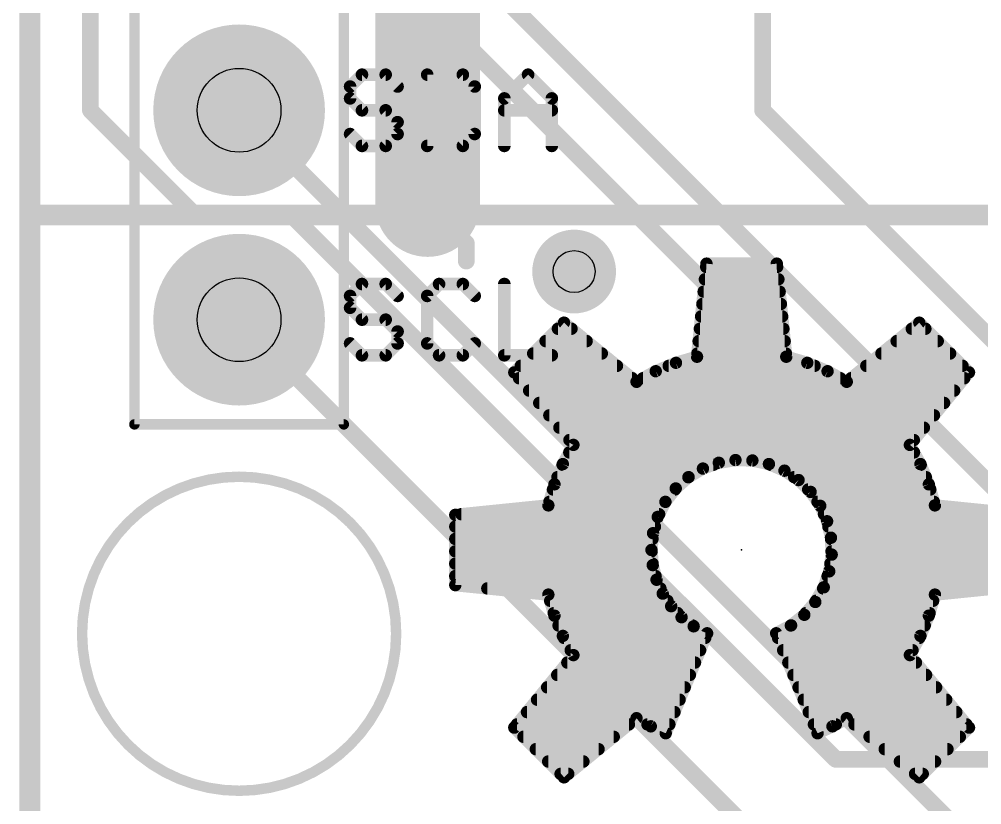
# Model space of a CAD drawing. Extents: x -25 to 82, y -26 to 60.
# Drawn here: x -0.13 to 11.55, y 4.28 to 13.8 of the extents above; entities that cross this region are included whole.
import ezdxf

# ---------------------------------------------------------------- set-up
doc = ezdxf.new("R2010")
doc.units = 0
for name, color, linetype in [('1', 12, 'CONTINUOUS'), ('16', 132, 'CONTINUOUS'), ('17', 110, 'CONTINUOUS'), ('18', 110, 'CONTINUOUS'), ('20', 53, 'CONTINUOUS'), ('21', 53, 'CONTINUOUS'), ('23', 53, 'CONTINUOUS'), ('29', 253, 'CONTINUOUS'), ('30', 253, 'CONTINUOUS'), ('41', 12, 'CONTINUOUS'), ('42', 132, 'CONTINUOUS'), ('44', 253, 'CONTINUOUS'), ('51', 53, 'CONTINUOUS')]:
    doc.layers.add(name, color=color, linetype=linetype)

# ---------------------------------------------------------------- blocks, each defined once
blk = doc.blocks.new('ROUNDP')
at = {"const_width": 0.5}
blk.add_lwpolyline([(0, -0.25, 1), (0, 0.25, 1), (0, -0.25)], format="xyb", dxfattribs=at)
blk = doc.blocks.new('ROUNDV')
at = {"const_width": 0.5}
blk.add_lwpolyline([(0, -0.25, 1), (0, 0.25, 1), (0, -0.25)], format="xyb", dxfattribs=at)

msp = doc.modelspace()

# ---------------------------------------------------------------- linework, layer by layer
at = {"layer": '1'}
for points, const_width in [([(8.89, 12.7), (8.89, 15.24)], 0.2032), ([(14.986, 3.81), (4.826, 13.97)], 0.2032), ([(5.842, 13.97), (14.262, 5.55)], 0.2032), ([(2.54, 12.7), (13.97, 1.27)], 0.2032), ([(8.89, 12.7), (15.64, 5.95)], 0.2032), ([(0, 11.43), (0, 0)], 0.254), ([(53.34, 11.43), (0, 11.43)], 0.254)]:
    msp.add_lwpolyline(points, dxfattribs=dict(at, const_width=const_width))
for points, const_width in [([(2.5759, 12.7359, 1), (2.5041, 12.6641)], 0.1016), ([(8.9259, 12.7359, 1), (8.8541, 12.6641)], 0.1016), ([(8.8392, 12.7, 1), (8.9408, 12.7)], 0.1016), ([(0.0635, 11.43, 1), (-0.0635, 11.43)], 0.127), ([(0, 11.4935, 1), (0, 11.3665)], 0.127)]:
    msp.add_lwpolyline(points, format="xyb", dxfattribs=dict(at, const_width=const_width))
at = {"layer": '16'}
for points, const_width in [([(0.7366, 12.7), (0.7366, 47.6504)], 0.2032), ([(4.826, 11.557), (4.826, 16.256)], 1.27), ([(2.0066, 11.43), (0.7366, 12.7)], 0.2032), ([(5.2959, 11.0871), (4.826, 11.557)], 0.2032), ([(53.34, 11.43), (0, 11.43)], 0.254), ([(0, 11.43), (0, 0)], 0.254), ([(2.0066, 11.43), (3.175, 11.43)], 0.2032), ([(3.175, 11.43), (9.779, 4.826)], 0.2032), ([(5.2959, 10.8712), (5.2959, 11.0871)], 0.2032), ([(2.54, 10.16), (10.16, 2.54)], 0.2032), ([(9.779, 4.826), (23.876, 4.826)], 0.2032)]:
    msp.add_lwpolyline(points, dxfattribs=dict(at, const_width=const_width))
for points, const_width in [([(0.7725, 12.7359, 1), (0.7007, 12.6641)], 0.1016), ([(0.6858, 12.7, 1), (0.7874, 12.7)], 0.1016), ([(4.5085, 11.557, 1), (5.1435, 11.557)], 0.635), ([(4.8619, 11.5929, 1), (4.7901, 11.5211)], 0.1016), ([(0, 11.4935, 1), (0, 11.3665)], 0.127), ([(0.0635, 11.43, 1), (-0.0635, 11.43)], 0.127), ([(2.0066, 11.4808, 1), (2.0066, 11.3792)], 0.1016), ([(1.9707, 11.3941, 1), (2.0425, 11.4659)], 0.1016), ([(3.2109, 11.4659, 1), (3.1391, 11.3941)], 0.1016), ([(3.175, 11.3792, 1), (3.175, 11.4808)], 0.1016), ([(5.3467, 11.0871, 1), (5.2451, 11.0871)], 0.1016), ([(5.26, 11.0512, 1), (5.3318, 11.123)], 0.1016), ([(5.2451, 10.8712, 1), (5.3467, 10.8712)], 0.1016), ([(2.5759, 10.1959, 1), (2.5041, 10.1241)], 0.1016), ([(9.779, 4.8768, 1), (9.779, 4.7752)], 0.1016), ([(9.7431, 4.7901, 1), (9.8149, 4.8619)], 0.1016)]:
    msp.add_lwpolyline(points, format="xyb", dxfattribs=dict(at, const_width=const_width))
at = {"layer": '20', "const_width": 0.2032}
msp.add_lwpolyline([(0, 2.54), (0, 55.88)], dxfattribs=at)
at = {"layer": '21'}
for points, const_width in [([(4.0303, 13.1325), (3.8862, 12.9885)], 0.1524), ([(4.3184, 13.1325), (4.0303, 13.1325)], 0.1524), ([(4.4624, 12.9885), (4.3184, 13.1325)], 0.1524), ([(4.8217, 13.1325), (4.8217, 12.2682)], 0.1524), ([(5.2539, 13.1325), (4.8217, 13.1325)], 0.1524), ([(5.3979, 12.9885), (5.2539, 13.1325)], 0.1524), ([(5.7572, 12.8444), (6.0454, 13.1325)], 0.1524), ([(6.0454, 13.1325), (6.3335, 12.8444)], 0.1524), ([(3.8862, 12.9885), (3.8862, 12.8444)], 0.1524), ([(5.3979, 12.4123), (5.3979, 12.9885)], 0.1524), ([(3.8862, 12.8444), (4.0303, 12.7004)], 0.1524), ([(5.7572, 12.2682), (5.7572, 12.8444)], 0.1524), ([(6.3335, 12.8444), (6.3335, 12.2682)], 0.1524), ([(4.0303, 12.7004), (4.3184, 12.7004)], 0.1524), ([(4.3184, 12.7004), (4.4624, 12.5563)], 0.1524), ([(5.7572, 12.7004), (6.3335, 12.7004)], 0.1524), ([(4.4624, 12.5563), (4.4624, 12.4123)], 0.1524), ([(4.0303, 12.2682), (3.8862, 12.4123)], 0.1524), ([(4.4624, 12.4123), (4.3184, 12.2682)], 0.1524), ([(5.2539, 12.2682), (5.3979, 12.4123)], 0.1524), ([(4.3184, 12.2682), (4.0303, 12.2682)], 0.1524), ([(4.8217, 12.2682), (5.2539, 12.2682)], 0.1524), ([(8.2095, 10.8399), (8.0947, 9.7106)], 0.15), ([(8.2054, 10.8), (9.0666, 10.8)], 0.15), ([(9.0625, 10.8399), (8.2095, 10.8399)], 0.15), ([(9.1773, 9.7106), (9.0625, 10.8399)], 0.15), ([(4.0303, 10.5925), (3.8862, 10.4485)], 0.1524), ([(4.3184, 10.5925), (4.0303, 10.5925)], 0.1524), ([(4.4624, 10.4485), (4.3184, 10.5925)], 0.1524), ([(4.9658, 10.5925), (4.8217, 10.4485)], 0.1524), ([(5.2539, 10.5925), (4.9658, 10.5925)], 0.1524), ([(5.3979, 10.4485), (5.2539, 10.5925)], 0.1524), ([(5.7572, 10.5925), (5.7572, 9.7282)], 0.1524), ([(8.1902, 10.65), (9.0818, 10.65)], 0.15), ([(3.8862, 10.4485), (3.8862, 10.3044)], 0.1524), ([(4.8217, 10.4485), (4.8217, 9.8723)], 0.1524), ([(8.175, 10.5), (9.0971, 10.5)], 0.15), ([(8.1597, 10.35), (9.1123, 10.35)], 0.15), ([(3.8862, 10.3044), (4.0303, 10.1604)], 0.1524), ([(8.1445, 10.2), (9.1276, 10.2)], 0.15), ([(4.0303, 10.1604), (4.3184, 10.1604)], 0.1524), ([(4.3184, 10.1604), (4.4624, 10.0163)], 0.1524), ([(6.4812, 10.124), (5.878, 9.5208)], 0.15), ([(7.3609, 9.4067), (6.4812, 10.124)], 0.15), ([(10.7908, 10.124), (9.9111, 9.4067)], 0.15), ([(11.394, 9.5208), (10.7908, 10.124)], 0.15), ([(4.4624, 10.0163), (4.4624, 9.8723)], 0.1524), ([(6.4072, 10.05), (6.572, 10.05)], 0.15), ([(8.1292, 10.05), (9.1428, 10.05)], 0.15), ([(10.7, 10.05), (10.8648, 10.05)], 0.15), ([(4.0303, 9.7282), (3.8862, 9.8723)], 0.1524), ([(4.4624, 9.8723), (4.3184, 9.7282)], 0.1524), ([(4.8217, 9.8723), (4.9658, 9.7282)], 0.1524), ([(5.2539, 9.7282), (5.3979, 9.8723)], 0.1524), ([(6.2572, 9.9), (6.7559, 9.9)], 0.15), ([(8.114, 9.9), (9.158, 9.9)], 0.15), ([(10.5161, 9.9), (11.0148, 9.9)], 0.15), ([(6.1072, 9.75), (6.9399, 9.75)], 0.15), ([(8.0987, 9.75), (9.1733, 9.75)], 0.15), ([(10.3321, 9.75), (11.1648, 9.75)], 0.15), ([(4.3184, 9.7282), (4.0303, 9.7282)], 0.1524), ([(4.9658, 9.7282), (5.2539, 9.7282)], 0.1524), ([(5.7572, 9.7282), (6.3335, 9.7282)], 0.1524), ([(7.8394, 9.6366), (7.5938, 9.5349)], 0.15), ([(8.0947, 9.7106), (7.8394, 9.6366)], 0.15), ([(9.4326, 9.6366), (9.1773, 9.7106)], 0.15), ([(9.6782, 9.5349), (9.4326, 9.6366)], 0.15), ([(5.878, 9.5208), (6.5953, 8.6411)], 0.15), ([(5.9572, 9.6), (7.1238, 9.6)], 0.15), ([(7.5938, 9.5349), (7.3609, 9.4067)], 0.15), ([(7.751, 9.6), (9.521, 9.6)], 0.15), ([(9.9111, 9.4067), (9.6782, 9.5349)], 0.15), ([(10.1482, 9.6), (11.3148, 9.6)], 0.15), ([(10.6767, 8.6411), (11.394, 9.5208)], 0.15), ([(5.9357, 9.45), (7.3078, 9.45)], 0.15), ([(7.4396, 9.45), (9.8324, 9.45)], 0.15), ([(9.9642, 9.45), (11.3363, 9.45)], 0.15), ([(6.058, 9.3), (11.214, 9.3)], 0.15), ([(6.1803, 9.15), (11.0917, 9.15)], 0.15), ([(6.3027, 9), (10.9693, 9)], 0.15), ([(6.425, 8.85), (10.847, 8.85)], 0.15), ([(6.5473, 8.7), (10.7247, 8.7)], 0.15), ([(6.5953, 8.6411), (6.4671, 8.4082)], 0.15), ([(10.8049, 8.4082), (10.6767, 8.6411)], 0.15), ([(6.5452, 8.55), (10.7268, 8.55)], 0.15), ([(8.3589, 8.4241), (8.5613, 8.4572)], 0.15), ([(8.5613, 8.4572), (8.7664, 8.452)], 0.15), ([(8.7664, 8.452), (8.9668, 8.4085)], 0.15), ([(6.4671, 8.4082), (6.3654, 8.1626)], 0.15), ([(6.4637, 8.4), (8.2929, 8.4)], 0.15), ([(7.99, 8.2487), (8.1662, 8.3538)], 0.15), ([(8.1662, 8.3538), (8.3589, 8.4241)], 0.15), ([(8.9668, 8.4085), (9.1557, 8.3284)], 0.15), ([(8.987, 8.4), (10.8083, 8.4)], 0.15), ([(10.9066, 8.1626), (10.8049, 8.4082)], 0.15), ([(6.4016, 8.25), (7.9923, 8.25)], 0.15), ([(7.8366, 8.1126), (7.99, 8.2487)], 0.15), ([(9.1557, 8.3284), (9.3262, 8.2145)], 0.15), ([(9.2731, 8.25), (10.8704, 8.25)], 0.15), ([(6.3654, 8.1626), (6.2914, 7.9073)], 0.15), ([(6.3473, 8.1), (7.8269, 8.1)], 0.15), ([(7.7113, 7.9502), (7.8366, 8.1126)], 0.15), ([(9.3262, 8.2145), (9.4725, 8.0707)], 0.15), ([(9.4427, 8.1), (10.9247, 8.1)], 0.15), ([(10.9806, 7.9073), (10.9066, 8.1626)], 0.15), ([(9.4725, 8.0707), (9.5894, 7.9021)], 0.15), ([(6.2914, 7.9073), (5.1621, 7.7925)], 0.15), ([(6.3038, 7.95), (7.7112, 7.95)], 0.15), ([(7.6185, 7.7673), (7.7113, 7.9502)], 0.15), ([(9.5562, 7.95), (10.9682, 7.95)], 0.15), ([(9.5894, 7.9021), (9.6727, 7.7147)], 0.15), ([(12.1099, 7.7925), (10.9806, 7.9073)], 0.15), ([(5.1621, 7.7925), (5.1621, 6.9395)], 0.15), ([(5.2359, 7.8), (7.6351, 7.8)], 0.15), ([(7.5614, 7.5702), (7.6185, 7.7673)], 0.15), ([(9.6348, 7.8), (12.0361, 7.8)], 0.15), ([(5.1621, 7.65), (7.5845, 7.65)], 0.15), ([(9.6727, 7.7147), (9.7196, 7.515)], 0.15), ([(9.6879, 7.65), (12.1099, 7.65)], 0.15), ([(7.5422, 7.366), (7.5614, 7.5702)], 0.15), ([(9.7196, 7.515), (9.7283, 7.31)], 0.15), ([(5.1621, 7.5), (7.5548, 7.5)], 0.15), ([(9.7202, 7.5), (12.1099, 7.5)], 0.15), ([(5.1621, 7.35), (7.5436, 7.35)], 0.15), ([(7.5577, 7.1828), (7.5422, 7.366)], 0.15), ([(9.7283, 7.31), (9.6987, 7.1071)], 0.15), ([(9.7266, 7.35), (12.1099, 7.35)], 0.15), ([(5.1621, 7.2), (7.5562, 7.2)], 0.15), ([(7.6036, 7.0048), (7.5577, 7.1828)], 0.15), ([(9.7123, 7.2), (12.1099, 7.2)], 0.15), ([(5.1621, 7.05), (7.5919, 7.05)], 0.15), ([(9.6987, 7.1071), (9.6316, 6.9132)], 0.15), ([(9.6789, 7.05), (12.1099, 7.05)], 0.15), ([(5.1621, 6.9395), (6.2914, 6.8247)], 0.15), ([(7.6787, 6.8369), (7.6036, 7.0048)], 0.15), ([(10.9806, 6.8247), (12.1099, 6.9395)], 0.15), ([(5.5507, 6.9), (7.6504, 6.9)], 0.15), ([(6.2914, 6.8247), (6.3654, 6.5694)], 0.15), ([(7.7808, 6.684), (7.6787, 6.8369)], 0.15), ([(9.6316, 6.9132), (9.5296, 6.7353)], 0.15), ([(9.6241, 6.9), (11.7213, 6.9)], 0.15), ([(10.9066, 6.5694), (10.9806, 6.8247)], 0.15), ([(6.3131, 6.75), (7.7368, 6.75)], 0.15), ([(9.5296, 6.7353), (9.3961, 6.5795)], 0.15), ([(9.538, 6.75), (10.9589, 6.75)], 0.15), ([(6.3565, 6.6), (7.8603, 6.6)], 0.15), ([(7.9071, 6.5504), (7.7808, 6.684)], 0.15), ([(9.4137, 6.6), (10.9155, 6.6)], 0.15), ([(6.3654, 6.5694), (6.4671, 6.3238)], 0.15), ([(8.054, 6.4399), (7.9071, 6.5504)], 0.15), ([(9.3961, 6.5795), (9.2359, 6.4514)], 0.15), ([(10.8049, 6.3238), (10.9066, 6.5694)], 0.15), ([(6.4148, 6.45), (8.0406, 6.45)], 0.15), ([(7.7151, 5.1429), (8.2174, 6.3555)], 0.15), ([(8.2174, 6.3555), (8.054, 6.4399)], 0.15), ([(9.2359, 6.4514), (9.0546, 6.3555)], 0.15), ([(9.0546, 6.3555), (9.5569, 5.1429)], 0.15), ([(9.2332, 6.45), (10.8572, 6.45)], 0.15), ([(6.4671, 6.3238), (6.5953, 6.0909)], 0.15), ([(6.4802, 6.3), (8.1944, 6.3)], 0.15), ([(9.0776, 6.3), (10.7918, 6.3)], 0.15), ([(10.6767, 6.0909), (10.8049, 6.3238)], 0.15), ([(6.5628, 6.15), (8.1323, 6.15)], 0.15), ([(9.1397, 6.15), (10.7092, 6.15)], 0.15), ([(6.5953, 6.0909), (5.878, 5.2112)], 0.15), ([(6.5212, 6), (8.0701, 6)], 0.15), ([(9.2019, 6), (10.7508, 6)], 0.15), ([(11.394, 5.2112), (10.6767, 6.0909)], 0.15), ([(6.3989, 5.85), (8.008, 5.85)], 0.15), ([(9.264, 5.85), (10.8731, 5.85)], 0.15), ([(6.2766, 5.7), (7.9459, 5.7)], 0.15), ([(9.3261, 5.7), (10.9954, 5.7)], 0.15), ([(6.1543, 5.55), (7.8837, 5.55)], 0.15), ([(9.3883, 5.55), (11.1177, 5.55)], 0.15), ([(6.0319, 5.4), (7.8216, 5.4)], 0.15), ([(6.4812, 4.608), (7.3609, 5.3253)], 0.15), ([(7.3609, 5.3253), (7.5342, 5.2268)], 0.15), ([(9.4504, 5.4), (11.2401, 5.4)], 0.15), ([(9.7378, 5.2268), (9.9111, 5.3253)], 0.15), ([(9.9111, 5.3253), (10.7908, 4.608)], 0.15), ([(5.878, 5.2112), (6.4812, 4.608)], 0.15), ([(5.9096, 5.25), (7.2686, 5.25)], 0.15), ([(7.4933, 5.25), (7.7595, 5.25)], 0.15), ([(7.5342, 5.2268), (7.7151, 5.1429)], 0.15), ([(9.5125, 5.25), (9.7787, 5.25)], 0.15), ([(9.5569, 5.1429), (9.7378, 5.2268)], 0.15), ([(10.0034, 5.25), (11.3624, 5.25)], 0.15), ([(10.7908, 4.608), (11.394, 5.2112)], 0.15), ([(5.9892, 5.1), (7.0846, 5.1)], 0.15), ([(10.1874, 5.1), (11.2828, 5.1)], 0.15), ([(6.1392, 4.95), (6.9006, 4.95)], 0.15), ([(10.3714, 4.95), (11.1328, 4.95)], 0.15), ([(6.2892, 4.8), (6.7167, 4.8)], 0.15), ([(10.5553, 4.8), (10.9828, 4.8)], 0.15), ([(6.4392, 4.65), (6.5327, 4.65)], 0.15), ([(10.7393, 4.65), (10.8328, 4.65)], 0.15)]:
    msp.add_lwpolyline(points, dxfattribs=dict(at, const_width=const_width))
for points, const_width in [([(4.0303, 13.1706, 1), (4.0303, 13.0944)], 0.0762), ([(4.0572, 13.1056, 1), (4.0033, 13.1595)], 0.0762), ([(4.3453, 13.1595, 1), (4.2914, 13.1056)], 0.0762), ([(4.3184, 13.0944, 1), (4.3184, 13.1706)], 0.0762), ([(4.8598, 13.1325, 1), (4.7836, 13.1325)], 0.0762), ([(4.8217, 13.1706, 1), (4.8217, 13.0944)], 0.0762), ([(5.2808, 13.1595, 1), (5.2269, 13.1056)], 0.0762), ([(5.2539, 13.0944, 1), (5.2539, 13.1706)], 0.0762), ([(6.0723, 13.1595, 1), (6.0184, 13.1056)], 0.0762), ([(6.0723, 13.1056, 1), (6.0184, 13.1595)], 0.0762), ([(3.9243, 12.9885, 1), (3.8481, 12.9885)], 0.0762), ([(3.8593, 13.0154, 1), (3.9131, 12.9615)], 0.0762), ([(4.4355, 12.9615, 1), (4.4894, 13.0154)], 0.0762), ([(5.436, 12.9885, 1), (5.3598, 12.9885)], 0.0762), ([(5.371, 12.9615, 1), (5.4249, 13.0154)], 0.0762), ([(3.9131, 12.8714, 1), (3.8593, 12.8175)], 0.0762), ([(3.8481, 12.8444, 1), (3.9243, 12.8444)], 0.0762), ([(5.7953, 12.8444, 1), (5.7191, 12.8444)], 0.0762), ([(5.7303, 12.8714, 1), (5.7842, 12.8175)], 0.0762), ([(6.3716, 12.8444, 1), (6.2954, 12.8444)], 0.0762), ([(6.3065, 12.8175, 1), (6.3604, 12.8714)], 0.0762), ([(4.0303, 12.7385, 1), (4.0303, 12.6623)], 0.0762), ([(4.0033, 12.6734, 1), (4.0572, 12.7273)], 0.0762), ([(4.3453, 12.7273, 1), (4.2914, 12.6734)], 0.0762), ([(4.3184, 12.6623, 1), (4.3184, 12.7385)], 0.0762), ([(5.7572, 12.7385, 1), (5.7572, 12.6623)], 0.0762), ([(6.3335, 12.6623, 1), (6.3335, 12.7385)], 0.0762), ([(4.5005, 12.5563, 1), (4.4243, 12.5563)], 0.0762), ([(4.4355, 12.5294, 1), (4.4894, 12.5833)], 0.0762), ([(3.9131, 12.4392, 1), (3.8593, 12.3853)], 0.0762), ([(4.4243, 12.4123, 1), (4.5005, 12.4123)], 0.0762), ([(4.4894, 12.3853, 1), (4.4355, 12.4392)], 0.0762), ([(5.3598, 12.4123, 1), (5.436, 12.4123)], 0.0762), ([(5.4249, 12.3853, 1), (5.371, 12.4392)], 0.0762), ([(4.0303, 12.3063, 1), (4.0303, 12.2301)], 0.0762), ([(4.0033, 12.2413, 1), (4.0572, 12.2951)], 0.0762), ([(4.2914, 12.2951, 1), (4.3453, 12.2413)], 0.0762), ([(4.3184, 12.2301, 1), (4.3184, 12.3063)], 0.0762), ([(4.8217, 12.3063, 1), (4.8217, 12.2301)], 0.0762), ([(4.7836, 12.2682, 1), (4.8598, 12.2682)], 0.0762), ([(5.2269, 12.2951, 1), (5.2808, 12.2413)], 0.0762), ([(5.2539, 12.2301, 1), (5.2539, 12.3063)], 0.0762), ([(5.7191, 12.2682, 1), (5.7953, 12.2682)], 0.0762), ([(6.2954, 12.2682, 1), (6.3716, 12.2682)], 0.0762), ([(8.2054, 10.8375, 1), (8.2054, 10.7625)], 0.075), ([(8.2095, 10.8774, 1), (8.2095, 10.8024)], 0.075), ([(8.2468, 10.8361, 1), (8.1722, 10.8437)], 0.075), ([(9.0998, 10.8437, 1), (9.0252, 10.8361)], 0.075), ([(9.0625, 10.8024, 1), (9.0625, 10.8774)], 0.075), ([(9.0666, 10.7625, 1), (9.0666, 10.8375)], 0.075), ([(4.0303, 10.6306, 1), (4.0303, 10.5544)], 0.0762), ([(4.0572, 10.5656, 1), (4.0033, 10.6195)], 0.0762), ([(4.3453, 10.6195, 1), (4.2914, 10.5656)], 0.0762), ([(4.3184, 10.5544, 1), (4.3184, 10.6306)], 0.0762), ([(4.9658, 10.6306, 1), (4.9658, 10.5544)], 0.0762), ([(4.9927, 10.5656, 1), (4.9388, 10.6195)], 0.0762), ([(5.2808, 10.6195, 1), (5.2269, 10.5656)], 0.0762), ([(5.2539, 10.5544, 1), (5.2539, 10.6306)], 0.0762), ([(5.7953, 10.5925, 1), (5.7191, 10.5925)], 0.0762), ([(8.1902, 10.6875, 1), (8.1902, 10.6125)], 0.075), ([(9.0818, 10.6125, 1), (9.0818, 10.6875)], 0.075), ([(3.9243, 10.4485, 1), (3.8481, 10.4485)], 0.0762), ([(3.8593, 10.4754, 1), (3.9131, 10.4215)], 0.0762), ([(4.4355, 10.4215, 1), (4.4894, 10.4754)], 0.0762), ([(4.8598, 10.4485, 1), (4.7836, 10.4485)], 0.0762), ([(4.7948, 10.4754, 1), (4.8487, 10.4215)], 0.0762), ([(5.371, 10.4215, 1), (5.4249, 10.4754)], 0.0762), ([(8.175, 10.5375, 1), (8.175, 10.4625)], 0.075), ([(9.0971, 10.4625, 1), (9.0971, 10.5375)], 0.075), ([(8.1597, 10.3875, 1), (8.1597, 10.3125)], 0.075), ([(9.1123, 10.3125, 1), (9.1123, 10.3875)], 0.075), ([(3.9131, 10.3314, 1), (3.8593, 10.2775)], 0.0762), ([(3.8481, 10.3044, 1), (3.9243, 10.3044)], 0.0762), ([(8.1445, 10.2375, 1), (8.1445, 10.1625)], 0.075), ([(9.1276, 10.1625, 1), (9.1276, 10.2375)], 0.075), ([(4.0303, 10.1985, 1), (4.0303, 10.1223)], 0.0762), ([(4.0033, 10.1334, 1), (4.0572, 10.1873)], 0.0762), ([(4.3453, 10.1873, 1), (4.2914, 10.1334)], 0.0762), ([(4.3184, 10.1223, 1), (4.3184, 10.1985)], 0.0762), ([(6.5049, 10.1531, 1), (6.4575, 10.0949)], 0.075), ([(6.5077, 10.0975, 1), (6.4547, 10.1505)], 0.075), ([(10.8173, 10.1505, 1), (10.7643, 10.0975)], 0.075), ([(10.8145, 10.0949, 1), (10.7671, 10.1531)], 0.075), ([(4.5005, 10.0163, 1), (4.4243, 10.0163)], 0.0762), ([(4.4355, 9.9894, 1), (4.4894, 10.0433)], 0.0762), ([(6.4072, 10.0875, 1), (6.4072, 10.0125)], 0.075), ([(6.572, 10.0125, 1), (6.572, 10.0875)], 0.075), ([(8.1292, 10.0875, 1), (8.1292, 10.0125)], 0.075), ([(9.1428, 10.0125, 1), (9.1428, 10.0875)], 0.075), ([(10.7, 10.0875, 1), (10.7, 10.0125)], 0.075), ([(10.8648, 10.0125, 1), (10.8648, 10.0875)], 0.075), ([(3.9131, 9.8992, 1), (3.8593, 9.8453)], 0.0762), ([(4.4894, 9.8453, 1), (4.4355, 9.8992)], 0.0762), ([(4.8487, 9.8992, 1), (4.7948, 9.8453)], 0.0762), ([(5.4249, 9.8453, 1), (5.371, 9.8992)], 0.0762), ([(6.2572, 9.9375, 1), (6.2572, 9.8625)], 0.075), ([(6.7559, 9.8625, 1), (6.7559, 9.9375)], 0.075), ([(8.114, 9.9375, 1), (8.114, 9.8625)], 0.075), ([(9.158, 9.8625, 1), (9.158, 9.9375)], 0.075), ([(10.5161, 9.9375, 1), (10.5161, 9.8625)], 0.075), ([(11.0148, 9.8625, 1), (11.0148, 9.9375)], 0.075), ([(4.4243, 9.8723, 1), (4.5005, 9.8723)], 0.0762), ([(4.7836, 9.8723, 1), (4.8598, 9.8723)], 0.0762), ([(6.1072, 9.7875, 1), (6.1072, 9.7125)], 0.075), ([(6.9399, 9.7125, 1), (6.9399, 9.7875)], 0.075), ([(8.0987, 9.7875, 1), (8.0987, 9.7125)], 0.075), ([(9.1733, 9.7125, 1), (9.1733, 9.7875)], 0.075), ([(10.3321, 9.7875, 1), (10.3321, 9.7125)], 0.075), ([(11.1648, 9.7125, 1), (11.1648, 9.7875)], 0.075), ([(4.0303, 9.7663, 1), (4.0303, 9.6901)], 0.0762), ([(4.0033, 9.7013, 1), (4.0572, 9.7551)], 0.0762), ([(4.2914, 9.7551, 1), (4.3453, 9.7013)], 0.0762), ([(4.3184, 9.6901, 1), (4.3184, 9.7663)], 0.0762), ([(4.9658, 9.7663, 1), (4.9658, 9.6901)], 0.0762), ([(4.9388, 9.7013, 1), (4.9927, 9.7551)], 0.0762), ([(5.2269, 9.7551, 1), (5.2808, 9.7013)], 0.0762), ([(5.2539, 9.6901, 1), (5.2539, 9.7663)], 0.0762), ([(5.7572, 9.7663, 1), (5.7572, 9.6901)], 0.0762), ([(5.7191, 9.7282, 1), (5.7953, 9.7282)], 0.0762), ([(6.3335, 9.6901, 1), (6.3335, 9.7663)], 0.0762), ([(7.8289, 9.6726, 1), (7.8498, 9.6006)], 0.075), ([(7.8537, 9.602, 1), (7.825, 9.6712)], 0.075), ([(8.0574, 9.7144, 1), (8.132, 9.7068)], 0.075), ([(8.1051, 9.6746, 1), (8.0843, 9.7466)], 0.075), ([(9.1877, 9.7466, 1), (9.1669, 9.6746)], 0.075), ([(9.14, 9.7068, 1), (9.2146, 9.7144)], 0.075), ([(9.447, 9.6712, 1), (9.4183, 9.602)], 0.075), ([(9.4222, 9.6006, 1), (9.4431, 9.6726)], 0.075), ([(5.9071, 9.5445, 1), (5.8489, 9.4971)], 0.075), ([(5.8515, 9.5473, 1), (5.9045, 9.4943)], 0.075), ([(5.9572, 9.6375, 1), (5.9572, 9.5625)], 0.075), ([(7.1238, 9.5625, 1), (7.1238, 9.6375)], 0.075), ([(7.5794, 9.5695, 1), (7.6081, 9.5002)], 0.075), ([(7.6119, 9.502, 1), (7.5757, 9.5677)], 0.075), ([(7.751, 9.6375, 1), (7.751, 9.5625)], 0.075), ([(9.521, 9.5625, 1), (9.521, 9.6375)], 0.075), ([(9.6963, 9.5677, 1), (9.6601, 9.502)], 0.075), ([(9.6639, 9.5002, 1), (9.6926, 9.5695)], 0.075), ([(10.1482, 9.6375, 1), (10.1482, 9.5625)], 0.075), ([(11.3148, 9.5625, 1), (11.3148, 9.6375)], 0.075), ([(11.4231, 9.4971, 1), (11.3649, 9.5445)], 0.075), ([(11.3675, 9.4943, 1), (11.4205, 9.5473)], 0.075), ([(5.9357, 9.4875, 1), (5.9357, 9.4125)], 0.075), ([(7.3078, 9.4125, 1), (7.3078, 9.4875)], 0.075), ([(7.3428, 9.4396, 1), (7.379, 9.3738)], 0.075), ([(7.3372, 9.3776, 1), (7.3846, 9.4358)], 0.075), ([(7.4396, 9.4875, 1), (7.4396, 9.4125)], 0.075), ([(9.8324, 9.4125, 1), (9.8324, 9.4875)], 0.075), ([(9.8874, 9.4358, 1), (9.9348, 9.3776)], 0.075), ([(9.893, 9.3738, 1), (9.9292, 9.4396)], 0.075), ([(9.9642, 9.4875, 1), (9.9642, 9.4125)], 0.075), ([(11.3363, 9.4125, 1), (11.3363, 9.4875)], 0.075), ([(6.058, 9.3375, 1), (6.058, 9.2625)], 0.075), ([(11.214, 9.2625, 1), (11.214, 9.3375)], 0.075), ([(6.1803, 9.1875, 1), (6.1803, 9.1125)], 0.075), ([(11.0917, 9.1125, 1), (11.0917, 9.1875)], 0.075), ([(6.3027, 9.0375, 1), (6.3027, 8.9625)], 0.075), ([(10.9693, 8.9625, 1), (10.9693, 9.0375)], 0.075), ([(6.425, 8.8875, 1), (6.425, 8.8125)], 0.075), ([(10.847, 8.8125, 1), (10.847, 8.8875)], 0.075), ([(6.5473, 8.7375, 1), (6.5473, 8.6625)], 0.075), ([(10.7247, 8.6625, 1), (10.7247, 8.7375)], 0.075), ([(6.6282, 8.623, 1), (6.5624, 8.6592)], 0.075), ([(6.5662, 8.6174, 1), (6.6244, 8.6648)], 0.075), ([(10.7096, 8.6592, 1), (10.6438, 8.623)], 0.075), ([(10.6476, 8.6648, 1), (10.7058, 8.6174)], 0.075), ([(6.5452, 8.5875, 1), (6.5452, 8.5125)], 0.075), ([(8.5623, 8.4947, 1), (8.5604, 8.4197)], 0.075), ([(8.5674, 8.4202, 1), (8.5553, 8.4942)], 0.075), ([(8.7743, 8.4886, 1), (8.7584, 8.4153)], 0.075), ([(8.7654, 8.4145, 1), (8.7673, 8.4895)], 0.075), ([(10.7268, 8.5125, 1), (10.7268, 8.5875)], 0.075), ([(6.4637, 8.4375, 1), (6.4637, 8.3625)], 0.075), ([(6.4343, 8.4263, 1), (6.5, 8.3901)], 0.075), ([(6.5018, 8.3939, 1), (6.4325, 8.4226)], 0.075), ([(8.1533, 8.389, 1), (8.1791, 8.3185)], 0.075), ([(8.1854, 8.3216, 1), (8.147, 8.386)], 0.075), ([(8.2929, 8.3625, 1), (8.2929, 8.4375)], 0.075), ([(8.3528, 8.4611, 1), (8.3649, 8.3871)], 0.075), ([(8.3718, 8.3889, 1), (8.346, 8.4593)], 0.075), ([(8.9815, 8.4431, 1), (8.9522, 8.374)], 0.075), ([(8.987, 8.4375, 1), (8.987, 8.3625)], 0.075), ([(8.9589, 8.3719, 1), (8.9748, 8.4452)], 0.075), ([(10.8395, 8.4226, 1), (10.7702, 8.3939)], 0.075), ([(10.772, 8.3901, 1), (10.8377, 8.4263)], 0.075), ([(10.8083, 8.3625, 1), (10.8083, 8.4375)], 0.075), ([(6.4016, 8.2875, 1), (6.4016, 8.2125)], 0.075), ([(7.9708, 8.2809, 1), (8.0093, 8.2165)], 0.075), ([(8.0149, 8.2206, 1), (7.9652, 8.2767)], 0.075), ([(7.9923, 8.2125, 1), (7.9923, 8.2875)], 0.075), ([(9.1765, 8.3596, 1), (9.1348, 8.2973)], 0.075), ([(9.141, 8.2939, 1), (9.1703, 8.363)], 0.075), ([(9.2731, 8.2875, 1), (9.2731, 8.2125)], 0.075), ([(10.8704, 8.2125, 1), (10.8704, 8.2875)], 0.075), ([(6.3473, 8.1375, 1), (6.3473, 8.0625)], 0.075), ([(6.3308, 8.177, 1), (6.4, 8.1483)], 0.075), ([(6.4014, 8.1522, 1), (6.3294, 8.1731)], 0.075), ([(7.8117, 8.1406, 1), (7.8615, 8.0845)], 0.075), ([(7.8663, 8.0896, 1), (7.8069, 8.1355)], 0.075), ([(7.8269, 8.0625, 1), (7.8269, 8.1375)], 0.075), ([(9.3525, 8.2412, 1), (9.2999, 8.1877)], 0.075), ([(9.3054, 8.1833, 1), (9.3471, 8.2457)], 0.075), ([(9.4427, 8.1375, 1), (9.4427, 8.0625)], 0.075), ([(10.9426, 8.1731, 1), (10.8706, 8.1522)], 0.075), ([(10.872, 8.1483, 1), (10.9412, 8.177)], 0.075), ([(10.9247, 8.0625, 1), (10.9247, 8.1375)], 0.075), ([(9.5033, 8.092, 1), (9.4417, 8.0493)], 0.075), ([(9.4462, 8.0439, 1), (9.4988, 8.0974)], 0.075), ([(6.2554, 7.9177, 1), (6.3274, 7.8969)], 0.075), ([(6.3038, 7.9875, 1), (6.3038, 7.9125)], 0.075), ([(6.2952, 7.87, 1), (6.2876, 7.9446)], 0.075), ([(7.6816, 7.9731, 1), (7.741, 7.9273)], 0.075), ([(7.7447, 7.9332, 1), (7.6778, 7.9671)], 0.075), ([(7.7112, 7.9125, 1), (7.7112, 7.9875)], 0.075), ([(9.5562, 7.9875, 1), (9.5562, 7.9125)], 0.075), ([(9.6236, 7.9173, 1), (9.5551, 7.8869)], 0.075), ([(9.5585, 7.8807, 1), (9.6202, 7.9235)], 0.075), ([(10.9844, 7.9446, 1), (10.9768, 7.87)], 0.075), ([(10.9446, 7.8969, 1), (11.0166, 7.9177)], 0.075), ([(10.9682, 7.9125, 1), (10.9682, 7.9875)], 0.075), ([(5.1996, 7.7925, 1), (5.1246, 7.7925)], 0.075), ([(5.1583, 7.8298, 1), (5.1659, 7.7552)], 0.075), ([(5.2359, 7.8375, 1), (5.2359, 7.7625)], 0.075), ([(7.6545, 7.7568, 1), (7.5824, 7.7777)], 0.075), ([(7.6351, 7.7625, 1), (7.6351, 7.8375)], 0.075), ([(9.6348, 7.8375, 1), (9.6348, 7.7625)], 0.075), ([(5.1621, 7.6875, 1), (5.1621, 7.6125)], 0.075), ([(7.585, 7.7842, 1), (7.6519, 7.7503)], 0.075), ([(7.5845, 7.6125, 1), (7.5845, 7.6875)], 0.075), ([(9.7092, 7.7232, 1), (9.6362, 7.7061)], 0.075), ([(9.6384, 7.6994, 1), (9.707, 7.7299)], 0.075), ([(9.6879, 7.6875, 1), (9.6879, 7.6125)], 0.075), ([(7.5254, 7.5806, 1), (7.5975, 7.5598)], 0.075), ([(7.5988, 7.5667, 1), (7.5241, 7.5737)], 0.075), ([(9.757, 7.5166, 1), (9.6821, 7.5134)], 0.075), ([(5.1621, 7.5375, 1), (5.1621, 7.4625)], 0.075), ([(7.5548, 7.4625, 1), (7.5548, 7.5375)], 0.075), ([(9.7202, 7.5375, 1), (9.7202, 7.4625)], 0.075), ([(9.6831, 7.5064, 1), (9.7561, 7.5235)], 0.075), ([(5.1621, 7.3875, 1), (5.1621, 7.3125)], 0.075), ([(7.5796, 7.3692, 1), (7.5048, 7.3628)], 0.075), ([(7.5049, 7.3695, 1), (7.5795, 7.3625)], 0.075), ([(7.5436, 7.3125, 1), (7.5436, 7.3875)], 0.075), ([(9.7266, 7.3875, 1), (9.7266, 7.3125)], 0.075), ([(9.7654, 7.3046, 1), (9.6912, 7.3155)], 0.075), ([(5.1621, 7.2375, 1), (5.1621, 7.1625)], 0.075), ([(7.594, 7.1922, 1), (7.5213, 7.1734)], 0.075), ([(7.5562, 7.1625, 1), (7.5562, 7.2375)], 0.075), ([(9.7123, 7.2375, 1), (9.7123, 7.1625)], 0.075), ([(9.6909, 7.3084, 1), (9.7658, 7.3116)], 0.075), ([(5.1621, 7.0875, 1), (5.1621, 7.0125)], 0.075), ([(7.5203, 7.1796, 1), (7.595, 7.1859)], 0.075), ([(7.5919, 7.0125, 1), (7.5919, 7.0875)], 0.075), ([(9.6789, 7.0875, 1), (9.6789, 7.0125)], 0.075), ([(9.6616, 7.1125, 1), (9.7358, 7.1017)], 0.075), ([(9.7341, 7.0948, 1), (9.6632, 7.1193)], 0.075), ([(5.1659, 6.9768, 1), (5.1583, 6.9022)], 0.075), ([(7.6378, 7.0201, 1), (7.5693, 6.9894)], 0.075), ([(7.5673, 6.9954, 1), (7.6399, 7.0141)], 0.075), ([(5.1246, 6.9395, 1), (5.1996, 6.9395)], 0.075), ([(5.5507, 6.9375, 1), (5.5507, 6.8625)], 0.075), ([(6.3274, 6.8351, 1), (6.2554, 6.8143)], 0.075), ([(6.2876, 6.7874, 1), (6.2952, 6.862)], 0.075), ([(7.7098, 6.8578, 1), (7.6475, 6.8161)], 0.075), ([(7.6444, 6.8216, 1), (7.7129, 6.8522)], 0.075), ([(7.6504, 6.8625, 1), (7.6504, 6.9375)], 0.075), ([(9.6241, 6.9375, 1), (9.6241, 6.8625)], 0.075), ([(9.5962, 6.9255, 1), (9.6671, 6.901)], 0.075), ([(9.6642, 6.8946, 1), (9.5991, 6.9319)], 0.075), ([(10.9768, 6.862, 1), (10.9844, 6.7874)], 0.075), ([(11.0166, 6.8143, 1), (10.9446, 6.8351)], 0.075), ([(6.3131, 6.7875, 1), (6.3131, 6.7125)], 0.075), ([(7.7368, 6.7125, 1), (7.7368, 6.7875)], 0.075), ([(9.4971, 6.7539, 1), (9.5621, 6.7166)], 0.075), ([(9.538, 6.7875, 1), (9.538, 6.7125)], 0.075), ([(9.5581, 6.7109, 1), (9.5011, 6.7597)], 0.075), ([(10.9589, 6.7125, 1), (10.9589, 6.7875)], 0.075), ([(6.3565, 6.6375, 1), (6.3565, 6.5625)], 0.075), ([(7.8081, 6.7098, 1), (7.7536, 6.6583)], 0.075), ([(7.7496, 6.6632, 1), (7.812, 6.7049)], 0.075), ([(7.8603, 6.5625, 1), (7.8603, 6.6375)], 0.075), ([(9.4137, 6.6375, 1), (9.4137, 6.5625)], 0.075), ([(10.9155, 6.5625, 1), (10.9155, 6.6375)], 0.075), ([(6.4, 6.5837, 1), (6.3308, 6.555)], 0.075), ([(6.3294, 6.5589, 1), (6.4014, 6.5798)], 0.075), ([(7.9297, 6.5804, 1), (7.8846, 6.5205)], 0.075), ([(7.8799, 6.5247, 1), (7.9344, 6.5762)], 0.075), ([(9.3676, 6.6039, 1), (9.4246, 6.5551)], 0.075), ([(9.4195, 6.5502, 1), (9.3727, 6.6088)], 0.075), ([(10.8706, 6.5798, 1), (10.9426, 6.5589)], 0.075), ([(10.9412, 6.555, 1), (10.872, 6.5837)], 0.075), ([(6.4148, 6.4875, 1), (6.4148, 6.4125)], 0.075), ([(8.0713, 6.4732, 1), (8.0368, 6.4066)], 0.075), ([(8.0315, 6.4099, 1), (8.0766, 6.4698)], 0.075), ([(8.0406, 6.4125, 1), (8.0406, 6.4875)], 0.075), ([(8.252, 6.3411, 1), (8.1828, 6.3699)], 0.075), ([(8.2002, 6.3222, 1), (8.2346, 6.3888)], 0.075), ([(9.0892, 6.3699, 1), (9.02, 6.3411)], 0.075), ([(9.0371, 6.3886, 1), (9.0721, 6.3224)], 0.075), ([(9.2332, 6.4875, 1), (9.2332, 6.4125)], 0.075), ([(9.2125, 6.4807, 1), (9.2593, 6.4221)], 0.075), ([(9.2534, 6.4183, 1), (9.2184, 6.4846)], 0.075), ([(10.8572, 6.4125, 1), (10.8572, 6.4875)], 0.075), ([(6.5, 6.3419, 1), (6.4343, 6.3057)], 0.075), ([(6.4325, 6.3094, 1), (6.5018, 6.3381)], 0.075), ([(6.4802, 6.3375, 1), (6.4802, 6.2625)], 0.075), ([(8.1944, 6.2625, 1), (8.1944, 6.3375)], 0.075), ([(9.0776, 6.3375, 1), (9.0776, 6.2625)], 0.075), ([(10.7702, 6.3381, 1), (10.8395, 6.3094)], 0.075), ([(10.8377, 6.3057, 1), (10.772, 6.3419)], 0.075), ([(10.7918, 6.2625, 1), (10.7918, 6.3375)], 0.075), ([(6.5628, 6.1875, 1), (6.5628, 6.1125)], 0.075), ([(8.1323, 6.1125, 1), (8.1323, 6.1875)], 0.075), ([(9.1397, 6.1875, 1), (9.1397, 6.1125)], 0.075), ([(10.7092, 6.1125, 1), (10.7092, 6.1875)], 0.075), ([(6.5212, 6.0375, 1), (6.5212, 5.9625)], 0.075), ([(6.5624, 6.0728, 1), (6.6282, 6.109)], 0.075), ([(6.6244, 6.0672, 1), (6.5662, 6.1146)], 0.075), ([(8.0701, 5.9625, 1), (8.0701, 6.0375)], 0.075), ([(9.2019, 6.0375, 1), (9.2019, 5.9625)], 0.075), ([(10.6438, 6.109, 1), (10.7096, 6.0728)], 0.075), ([(10.7058, 6.1146, 1), (10.6476, 6.0672)], 0.075), ([(10.7508, 5.9625, 1), (10.7508, 6.0375)], 0.075), ([(6.3989, 5.8875, 1), (6.3989, 5.8125)], 0.075), ([(8.008, 5.8125, 1), (8.008, 5.8875)], 0.075), ([(9.264, 5.8875, 1), (9.264, 5.8125)], 0.075), ([(10.8731, 5.8125, 1), (10.8731, 5.8875)], 0.075), ([(6.2766, 5.7375, 1), (6.2766, 5.6625)], 0.075), ([(7.9459, 5.6625, 1), (7.9459, 5.7375)], 0.075), ([(9.3261, 5.7375, 1), (9.3261, 5.6625)], 0.075), ([(10.9954, 5.6625, 1), (10.9954, 5.7375)], 0.075), ([(6.1543, 5.5875, 1), (6.1543, 5.5125)], 0.075), ([(7.8837, 5.5125, 1), (7.8837, 5.5875)], 0.075), ([(9.3883, 5.5875, 1), (9.3883, 5.5125)], 0.075), ([(11.1177, 5.5125, 1), (11.1177, 5.5875)], 0.075), ([(6.0319, 5.4375, 1), (6.0319, 5.3625)], 0.075), ([(7.3794, 5.3579, 1), (7.3424, 5.2927)], 0.075), ([(7.3846, 5.2962, 1), (7.3372, 5.3544)], 0.075), ([(7.8216, 5.3625, 1), (7.8216, 5.4375)], 0.075), ([(9.4504, 5.4375, 1), (9.4504, 5.3625)], 0.075), ([(9.9348, 5.3544, 1), (9.8874, 5.2962)], 0.075), ([(9.9296, 5.2927, 1), (9.8926, 5.3579)], 0.075), ([(11.2401, 5.3625, 1), (11.2401, 5.4375)], 0.075), ([(5.9045, 5.2377, 1), (5.8515, 5.1847)], 0.075), ([(5.8489, 5.2349, 1), (5.9071, 5.1875)], 0.075), ([(5.9096, 5.2875, 1), (5.9096, 5.2125)], 0.075), ([(7.2686, 5.2125, 1), (7.2686, 5.2875)], 0.075), ([(7.4933, 5.2875, 1), (7.4933, 5.2125)], 0.075), ([(7.55, 5.2608, 1), (7.5184, 5.1927)], 0.075), ([(7.5157, 5.1942, 1), (7.5528, 5.2594)], 0.075), ([(7.7595, 5.2125, 1), (7.7595, 5.2875)], 0.075), ([(9.5125, 5.2875, 1), (9.5125, 5.2125)], 0.075), ([(9.7192, 5.2594, 1), (9.7563, 5.1942)], 0.075), ([(9.7536, 5.1927, 1), (9.722, 5.2608)], 0.075), ([(9.7787, 5.2125, 1), (9.7787, 5.2875)], 0.075), ([(10.0034, 5.2875, 1), (10.0034, 5.2125)], 0.075), ([(11.3624, 5.2125, 1), (11.3624, 5.2875)], 0.075), ([(11.3649, 5.1875, 1), (11.4231, 5.2349)], 0.075), ([(11.4205, 5.1847, 1), (11.3675, 5.2377)], 0.075), ([(5.9892, 5.1375, 1), (5.9892, 5.0625)], 0.075), ([(7.0846, 5.0625, 1), (7.0846, 5.1375)], 0.075), ([(7.6805, 5.1573, 1), (7.7497, 5.1285)], 0.075), ([(7.6993, 5.1089, 1), (7.7309, 5.1769)], 0.075), ([(9.5411, 5.1769, 1), (9.5727, 5.1089)], 0.075), ([(9.5223, 5.1285, 1), (9.5915, 5.1573)], 0.075), ([(10.1874, 5.1375, 1), (10.1874, 5.0625)], 0.075), ([(11.2828, 5.0625, 1), (11.2828, 5.1375)], 0.075), ([(6.1392, 4.9875, 1), (6.1392, 4.9125)], 0.075), ([(6.9006, 4.9125, 1), (6.9006, 4.9875)], 0.075), ([(10.3714, 4.9875, 1), (10.3714, 4.9125)], 0.075), ([(11.1328, 4.9125, 1), (11.1328, 4.9875)], 0.075), ([(6.2892, 4.8375, 1), (6.2892, 4.7625)], 0.075), ([(6.7167, 4.7625, 1), (6.7167, 4.8375)], 0.075), ([(10.5553, 4.8375, 1), (10.5553, 4.7625)], 0.075), ([(10.9828, 4.7625, 1), (10.9828, 4.8375)], 0.075), ([(6.4392, 4.6875, 1), (6.4392, 4.6125)], 0.075), ([(6.4575, 4.6371, 1), (6.5049, 4.5789)], 0.075), ([(6.4547, 4.5815, 1), (6.5077, 4.6345)], 0.075), ([(6.5327, 4.6125, 1), (6.5327, 4.6875)], 0.075), ([(10.7393, 4.6875, 1), (10.7393, 4.6125)], 0.075), ([(10.7643, 4.6345, 1), (10.8173, 4.5815)], 0.075), ([(10.7671, 4.5789, 1), (10.8145, 4.6371)], 0.075), ([(10.8328, 4.6125, 1), (10.8328, 4.6875)], 0.075)]:
    msp.add_lwpolyline(points, format="xyb", dxfattribs=dict(at, const_width=const_width))
at = {"layer": '23'}
msp.add_point((8.636, 7.366), dxfattribs=at)
at = {"layer": '41', "const_width": 0.127}
msp.add_lwpolyline([(2.54, 4.445, 1), (2.54, 8.255, 1), (2.54, 4.445)], format="xyb", dxfattribs=at)
at = {"layer": '42', "const_width": 0.127}
msp.add_lwpolyline([(2.54, 4.445, 1), (2.54, 8.255, 1), (2.54, 4.445)], format="xyb", dxfattribs=at)
at = {"layer": '44'}
for centre, radius in [((2.54, 12.7), 0.508), ((6.604, 10.7442), 0.254), ((2.54, 10.16), 0.508)]:
    msp.add_circle(centre, radius, dxfattribs=at)
at = {"layer": '51'}
for points, const_width in [([(0, 55.88), (0, 2.54)], 0.254), ([(1.27, 8.89), (1.27, 34.29)], 0.127), ([(3.81, 34.29), (3.81, 8.89)], 0.127), ([(3.81, 8.89), (1.27, 8.89)], 0.127)]:
    msp.add_lwpolyline(points, dxfattribs=dict(at, const_width=const_width))
at = {"layer": '51', "const_width": 0.0635}
for points in [[(1.27, 8.9218, 1), (1.27, 8.8582)], [(1.2383, 8.89, 1), (1.3017, 8.89)], [(3.7782, 8.89, 1), (3.8418, 8.89)], [(3.81, 8.8582, 1), (3.81, 8.9218)]]:
    msp.add_lwpolyline(points, format="xyb", dxfattribs=at)

# ---------------------------------------------------------------- block references
at = {"layer": '17', "xscale": 1.8796, "yscale": 1.8796, "rotation": 90}
for p in [(2.54, 12.7), (2.54, 12.7), (2.54, 10.16), (2.54, 10.16)]:
    msp.add_blockref('ROUNDP', p, dxfattribs=at)
at = {"layer": '18', "xscale": 1.016, "yscale": 1.016}
msp.add_blockref('ROUNDV', (6.604, 10.7442), dxfattribs=at)
msp.add_blockref('ROUNDV', (6.604, 10.7442), dxfattribs=at)
at = {"layer": '29', "xscale": 2.0828, "yscale": 2.0828, "rotation": 90}
for p in [(2.54, 12.7), (2.54, 10.16)]:
    msp.add_blockref('ROUNDP', p, dxfattribs=at)
at = {"layer": '30', "xscale": 2.0828, "yscale": 2.0828, "rotation": 90}
for p in [(2.54, 12.7), (2.54, 10.16)]:
    msp.add_blockref('ROUNDP', p, dxfattribs=at)

doc.saveas('drawing.dxf')
